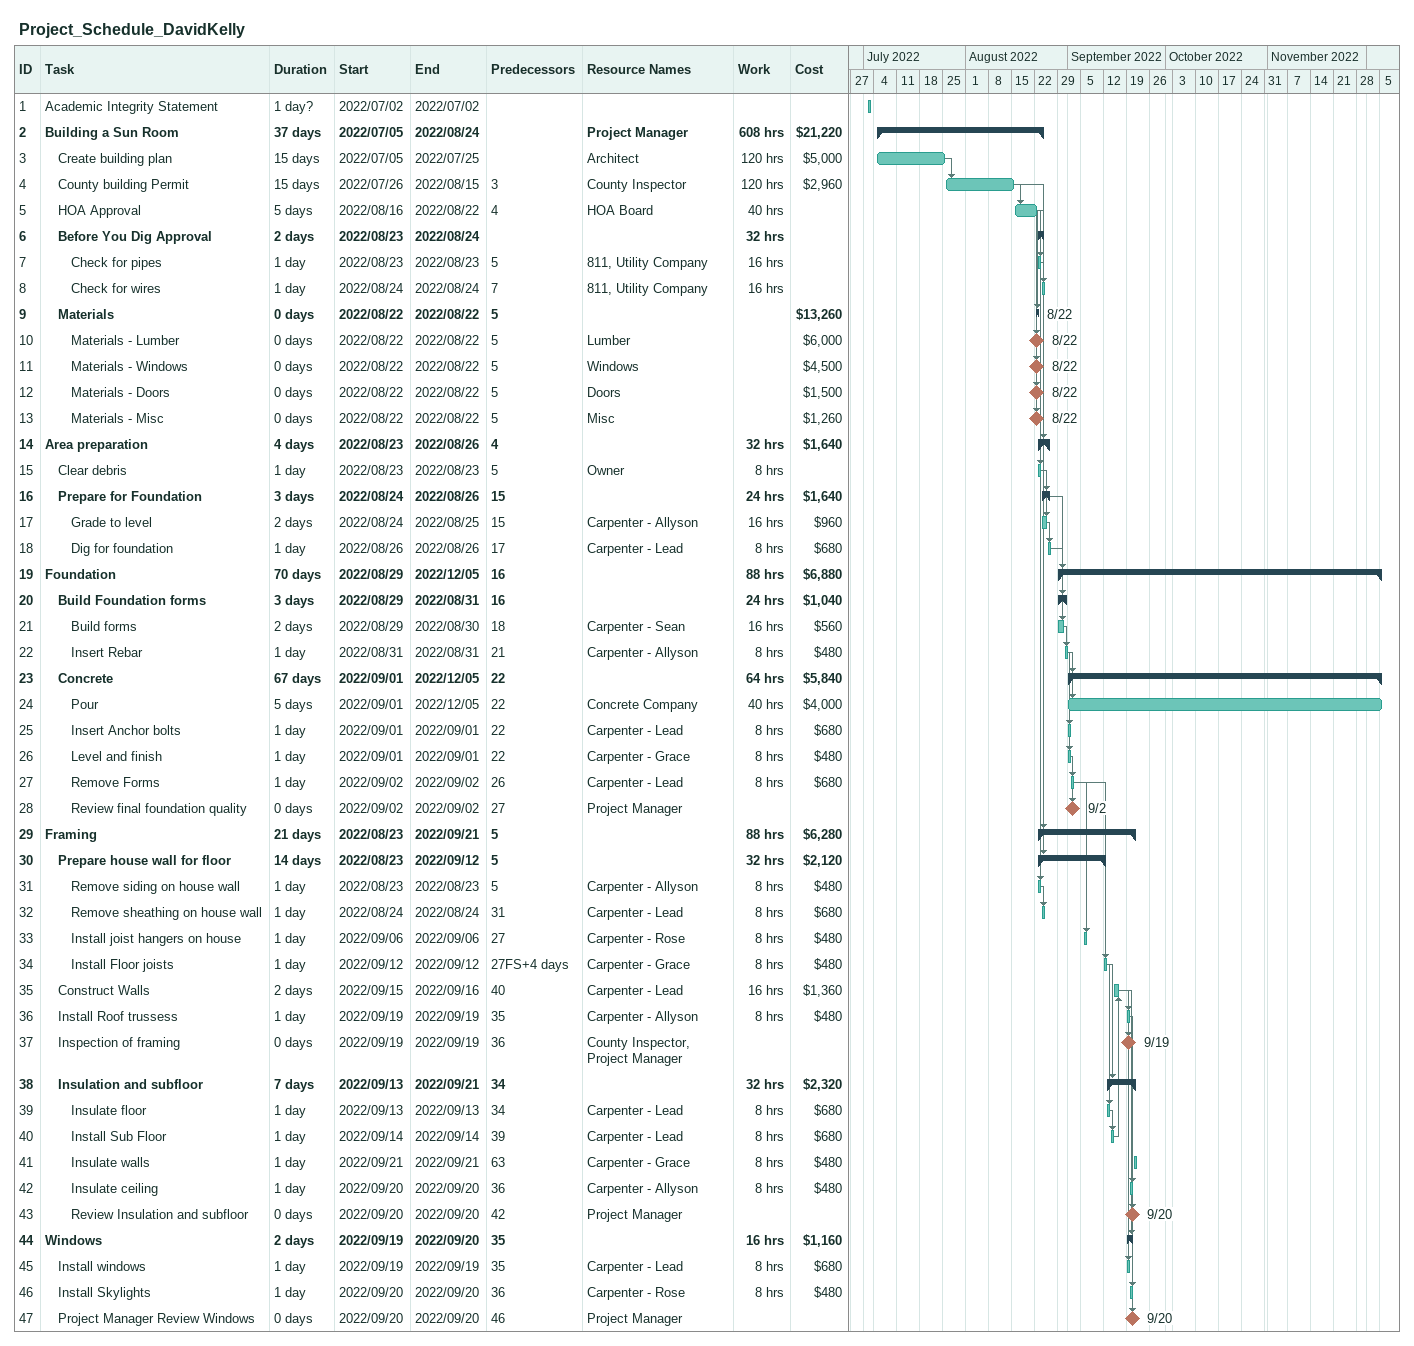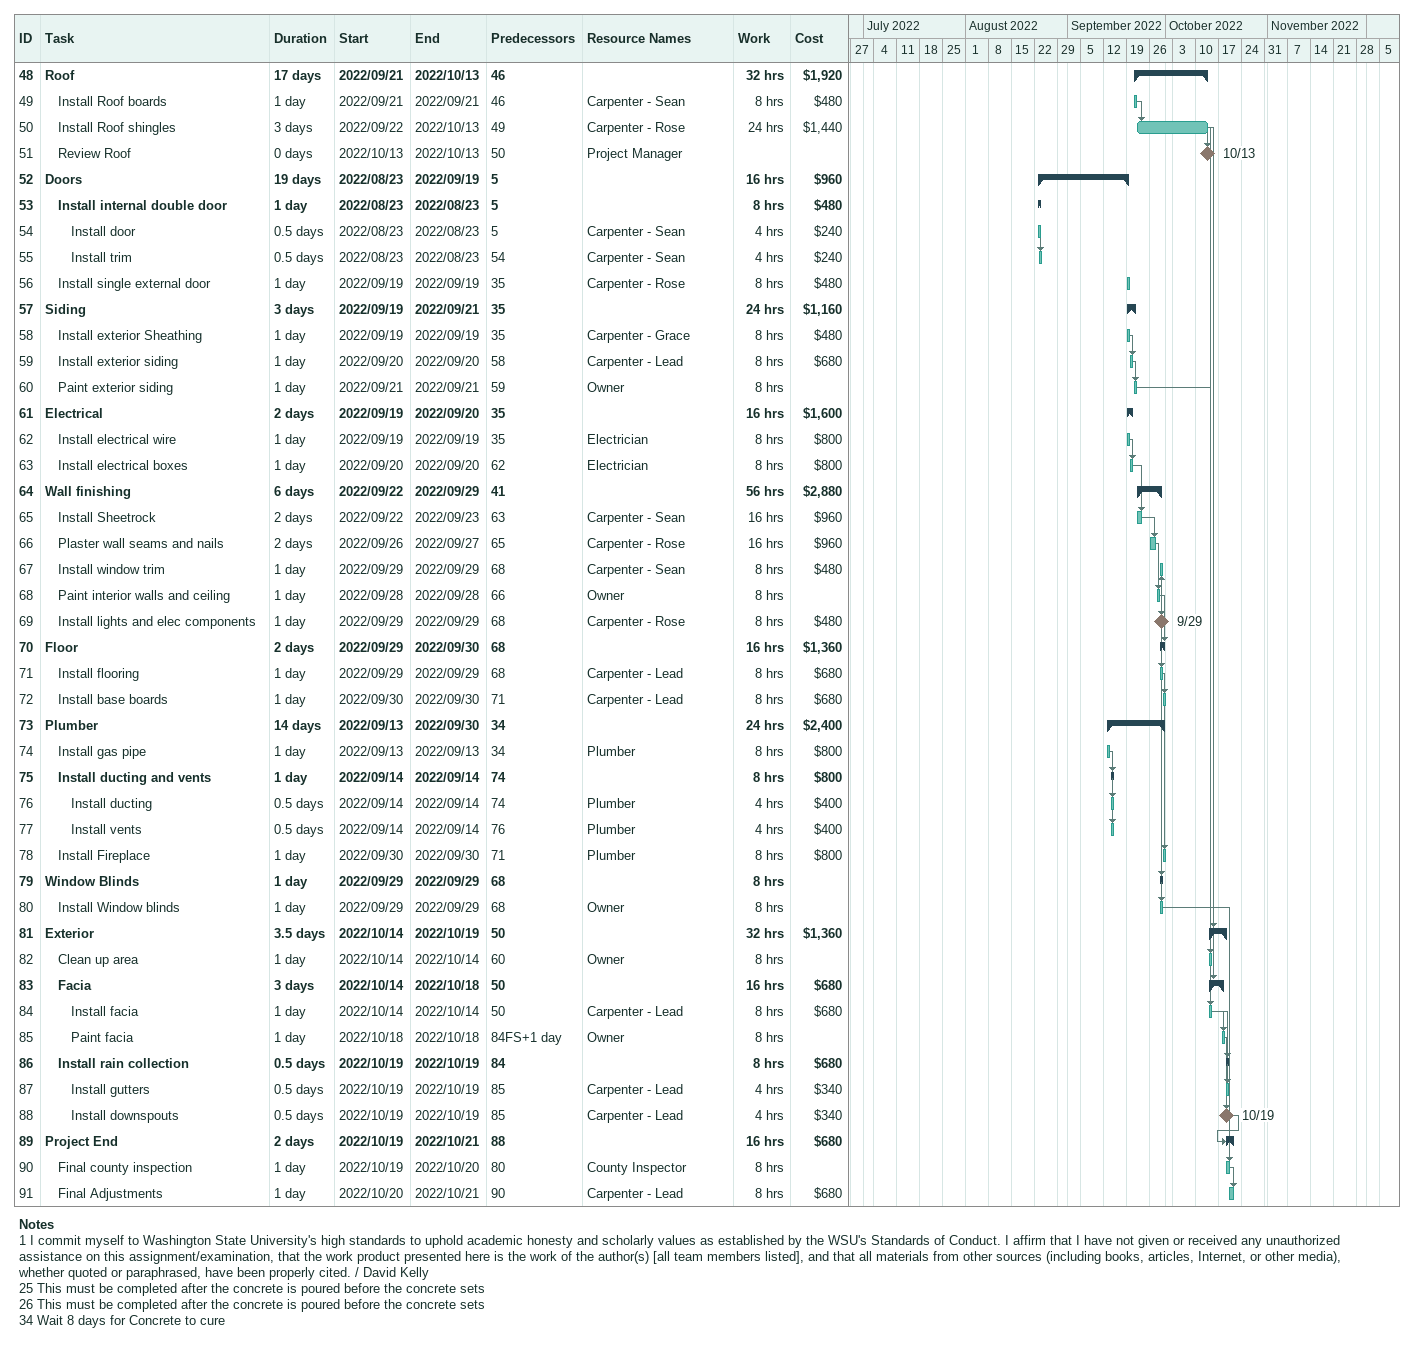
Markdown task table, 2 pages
Project_Schedule_DavidKelly

| ID | Level | Task | Duration | Start | Finish | Predecessors | Resources | Work (h) | Cost ($) |
|---|---|---|---|---|---|---|---|---|---|
| 1 | 1 | Academic Integrity Statement | 1d? | 2022-07-02 | 2022-07-02 |  |  |  |  |
| 2 | 1 | **Building a Sun Room** | 37d | 2022-07-05 | 2022-08-24 |  | Project Manager | 608 | 21220 |
| 3 | 2 | Create building plan | 15d | 2022-07-05 | 2022-07-25 |  | Architect | 120 | 5000 |
| 4 | 2 | County building Permit | 15d | 2022-07-26 | 2022-08-15 | 3 | County Inspector | 120 | 2960 |
| 5 | 2 | HOA Approval | 5d | 2022-08-16 | 2022-08-22 | 4 | HOA Board | 40 |  |
| 6 | 2 | **Before You Dig Approval** | 2d | 2022-08-23 | 2022-08-24 |  |  | 32 |  |
| 7 | 3 | Check for pipes | 1d | 2022-08-23 | 2022-08-23 | 5 | 811, Utility Company | 16 |  |
| 8 | 3 | Check for wires | 1d | 2022-08-24 | 2022-08-24 | 7 | 811, Utility Company | 16 |  |
| 9 | 2 | **Materials** | 0d | 2022-08-22 | 2022-08-22 | 5 |  |  | 13260 |
| 10 | 3 | Materials - Lumber | 0d | 2022-08-22 | 2022-08-22 | 5 | Lumber |  | 6000 |
| 11 | 3 | Materials - Windows | 0d | 2022-08-22 | 2022-08-22 | 5 | Windows |  | 4500 |
| 12 | 3 | Materials - Doors | 0d | 2022-08-22 | 2022-08-22 | 5 | Doors |  | 1500 |
| 13 | 3 | Materials - Misc | 0d | 2022-08-22 | 2022-08-22 | 5 | Misc |  | 1260 |
| 14 | 1 | **Area preparation** | 4d | 2022-08-23 | 2022-08-26 | 4 |  | 32 | 1640 |
| 15 | 2 | Clear debris | 1d | 2022-08-23 | 2022-08-23 | 5 | Owner | 8 |  |
| 16 | 2 | **Prepare for Foundation** | 3d | 2022-08-24 | 2022-08-26 | 15 |  | 24 | 1640 |
| 17 | 3 | Grade to level | 2d | 2022-08-24 | 2022-08-25 | 15 | Carpenter - Allyson | 16 | 960 |
| 18 | 3 | Dig for foundation | 1d | 2022-08-26 | 2022-08-26 | 17 | Carpenter - Lead | 8 | 680 |
| 19 | 1 | **Foundation** | 70d | 2022-08-29 | 2022-12-05 | 16 |  | 88 | 6880 |
| 20 | 2 | **Build Foundation forms** | 3d | 2022-08-29 | 2022-08-31 | 16 |  | 24 | 1040 |
| 21 | 3 | Build forms | 2d | 2022-08-29 | 2022-08-30 | 18 | Carpenter - Sean | 16 | 560 |
| 22 | 3 | Insert Rebar | 1d | 2022-08-31 | 2022-08-31 | 21 | Carpenter - Allyson | 8 | 480 |
| 23 | 2 | **Concrete** | 67d | 2022-09-01 | 2022-12-05 | 22 |  | 64 | 5840 |
| 24 | 3 | Pour | 5d | 2022-09-01 | 2022-12-05 | 22 | Concrete Company | 40 | 4000 |
| 25 | 3 | Insert Anchor bolts | 1d | 2022-09-01 | 2022-09-01 | 22 | Carpenter - Lead | 8 | 680 |
| 26 | 3 | Level and finish | 1d | 2022-09-01 | 2022-09-01 | 22 | Carpenter - Grace | 8 | 480 |
| 27 | 3 | Remove Forms | 1d | 2022-09-02 | 2022-09-02 | 26 | Carpenter - Lead | 8 | 680 |
| 28 | 3 | Review final foundation quality | 0d | 2022-09-02 | 2022-09-02 | 27 | Project Manager |  |  |
| 29 | 1 | **Framing** | 21d | 2022-08-23 | 2022-09-21 | 5 |  | 88 | 6280 |
| 30 | 2 | **Prepare house wall for floor** | 14d | 2022-08-23 | 2022-09-12 | 5 |  | 32 | 2120 |
| 31 | 3 | Remove siding on house wall | 1d | 2022-08-23 | 2022-08-23 | 5 | Carpenter - Allyson | 8 | 480 |
| 32 | 3 | Remove sheathing on house wall | 1d | 2022-08-24 | 2022-08-24 | 31 | Carpenter - Lead | 8 | 680 |
| 33 | 3 | Install joist hangers on house | 1d | 2022-09-06 | 2022-09-06 | 27 | Carpenter - Rose | 8 | 480 |
| 34 | 3 | Install Floor joists | 1d | 2022-09-12 | 2022-09-12 | 27FS+4d | Carpenter - Grace | 8 | 480 |
| 35 | 2 | Construct Walls | 2d | 2022-09-15 | 2022-09-16 | 40 | Carpenter - Lead | 16 | 1360 |
| 36 | 2 | Install Roof trussess | 1d | 2022-09-19 | 2022-09-19 | 35 | Carpenter - Allyson | 8 | 480 |
| 37 | 2 | Inspection of framing | 0d | 2022-09-19 | 2022-09-19 | 36 | County Inspector, Project Manager |  |  |
| 38 | 2 | **Insulation and subfloor** | 7d | 2022-09-13 | 2022-09-21 | 34 |  | 32 | 2320 |
| 39 | 3 | Insulate floor | 1d | 2022-09-13 | 2022-09-13 | 34 | Carpenter - Lead | 8 | 680 |
| 40 | 3 | Install Sub Floor | 1d | 2022-09-14 | 2022-09-14 | 39 | Carpenter - Lead | 8 | 680 |
| 41 | 3 | Insulate walls | 1d | 2022-09-21 | 2022-09-21 | 63 | Carpenter - Grace | 8 | 480 |
| 42 | 3 | Insulate ceiling | 1d | 2022-09-20 | 2022-09-20 | 36 | Carpenter - Allyson | 8 | 480 |
| 43 | 3 | Review Insulation and subfloor | 0d | 2022-09-20 | 2022-09-20 | 42 | Project Manager |  |  |
| 44 | 1 | **Windows** | 2d | 2022-09-19 | 2022-09-20 | 35 |  | 16 | 1160 |
| 45 | 2 | Install windows | 1d | 2022-09-19 | 2022-09-19 | 35 | Carpenter - Lead | 8 | 680 |
| 46 | 2 | Install Skylights | 1d | 2022-09-20 | 2022-09-20 | 36 | Carpenter - Rose | 8 | 480 |
| 47 | 2 | Project Manager Review Windows | 0d | 2022-09-20 | 2022-09-20 | 46 | Project Manager |  |  |
| 48 | 1 | **Roof** | 17d | 2022-09-21 | 2022-10-13 | 46 |  | 32 | 1920 |
| 49 | 2 | Install Roof boards | 1d | 2022-09-21 | 2022-09-21 | 46 | Carpenter - Sean | 8 | 480 |
| 50 | 2 | Install Roof shingles | 3d | 2022-09-22 | 2022-10-13 | 49 | Carpenter - Rose | 24 | 1440 |
| 51 | 2 | Review Roof | 0d | 2022-10-13 | 2022-10-13 | 50 | Project Manager |  |  |
| 52 | 1 | **Doors** | 19d | 2022-08-23 | 2022-09-19 | 5 |  | 16 | 960 |
| 53 | 2 | **Install internal double door** | 1d | 2022-08-23 | 2022-08-23 | 5 |  | 8 | 480 |
| 54 | 3 | Install door | 0.5d | 2022-08-23 | 2022-08-23 | 5 | Carpenter - Sean | 4 | 240 |
| 55 | 3 | Install trim | 0.5d | 2022-08-23 | 2022-08-23 | 54 | Carpenter - Sean | 4 | 240 |
| 56 | 2 | Install single external door | 1d | 2022-09-19 | 2022-09-19 | 35 | Carpenter - Rose | 8 | 480 |
| 57 | 1 | **Siding** | 3d | 2022-09-19 | 2022-09-21 | 35 |  | 24 | 1160 |
| 58 | 2 | Install exterior Sheathing | 1d | 2022-09-19 | 2022-09-19 | 35 | Carpenter - Grace | 8 | 480 |
| 59 | 2 | Install exterior siding | 1d | 2022-09-20 | 2022-09-20 | 58 | Carpenter - Lead | 8 | 680 |
| 60 | 2 | Paint exterior siding | 1d | 2022-09-21 | 2022-09-21 | 59 | Owner | 8 |  |
| 61 | 1 | **Electrical** | 2d | 2022-09-19 | 2022-09-20 | 35 |  | 16 | 1600 |
| 62 | 2 | Install electrical wire | 1d | 2022-09-19 | 2022-09-19 | 35 | Electrician | 8 | 800 |
| 63 | 2 | Install electrical boxes | 1d | 2022-09-20 | 2022-09-20 | 62 | Electrician | 8 | 800 |
| 64 | 1 | **Wall finishing** | 6d | 2022-09-22 | 2022-09-29 | 41 |  | 56 | 2880 |
| 65 | 2 | Install Sheetrock | 2d | 2022-09-22 | 2022-09-23 | 63 | Carpenter - Sean | 16 | 960 |
| 66 | 2 | Plaster wall seams and nails | 2d | 2022-09-26 | 2022-09-27 | 65 | Carpenter - Rose | 16 | 960 |
| 67 | 2 | Install window trim | 1d | 2022-09-29 | 2022-09-29 | 68 | Carpenter - Sean | 8 | 480 |
| 68 | 2 | Paint interior walls and ceiling | 1d | 2022-09-28 | 2022-09-28 | 66 | Owner | 8 |  |
| 69 | 2 | Install lights and elec components | 1d | 2022-09-29 | 2022-09-29 | 68 | Carpenter - Rose | 8 | 480 |
| 70 | 1 | **Floor** | 2d | 2022-09-29 | 2022-09-30 | 68 |  | 16 | 1360 |
| 71 | 2 | Install flooring | 1d | 2022-09-29 | 2022-09-29 | 68 | Carpenter - Lead | 8 | 680 |
| 72 | 2 | Install base boards | 1d | 2022-09-30 | 2022-09-30 | 71 | Carpenter - Lead | 8 | 680 |
| 73 | 1 | **Plumber** | 14d | 2022-09-13 | 2022-09-30 | 34 |  | 24 | 2400 |
| 74 | 2 | Install gas pipe | 1d | 2022-09-13 | 2022-09-13 | 34 | Plumber | 8 | 800 |
| 75 | 2 | **Install ducting and vents** | 1d | 2022-09-14 | 2022-09-14 | 74 |  | 8 | 800 |
| 76 | 3 | Install ducting | 0.5d | 2022-09-14 | 2022-09-14 | 74 | Plumber | 4 | 400 |
| 77 | 3 | Install vents | 0.5d | 2022-09-14 | 2022-09-14 | 76 | Plumber | 4 | 400 |
| 78 | 2 | Install Fireplace | 1d | 2022-09-30 | 2022-09-30 | 71 | Plumber | 8 | 800 |
| 79 | 1 | **Window Blinds** | 1d | 2022-09-29 | 2022-09-29 | 68 |  | 8 |  |
| 80 | 2 | Install Window blinds | 1d | 2022-09-29 | 2022-09-29 | 68 | Owner | 8 |  |
| 81 | 1 | **Exterior** | 3.5d | 2022-10-14 | 2022-10-19 | 50 |  | 32 | 1360 |
| 82 | 2 | Clean up area | 1d | 2022-10-14 | 2022-10-14 | 60 | Owner | 8 |  |
| 83 | 2 | **Facia** | 3d | 2022-10-14 | 2022-10-18 | 50 |  | 16 | 680 |
| 84 | 3 | Install facia | 1d | 2022-10-14 | 2022-10-14 | 50 | Carpenter - Lead | 8 | 680 |
| 85 | 3 | Paint facia | 1d | 2022-10-18 | 2022-10-18 | 84FS+1d | Owner | 8 |  |
| 86 | 2 | **Install rain collection** | 0.5d | 2022-10-19 | 2022-10-19 | 84 |  | 8 | 680 |
| 87 | 3 | Install gutters | 0.5d | 2022-10-19 | 2022-10-19 | 85 | Carpenter - Lead | 4 | 340 |
| 88 | 3 | Install downspouts | 0.5d | 2022-10-19 | 2022-10-19 | 85 | Carpenter - Lead | 4 | 340 |
| 89 | 1 | **Project End** | 2d | 2022-10-19 | 2022-10-21 | 88 |  | 16 | 680 |
| 90 | 2 | Final county inspection | 1d | 2022-10-19 | 2022-10-20 | 80 | County Inspector | 8 |  |
| 91 | 2 | Final Adjustments | 1d | 2022-10-20 | 2022-10-21 | 90 | Carpenter - Lead | 8 | 680 |

Notes
- 1: I commit myself to Washington State University's high standards to uphold academic honesty and scholarly values as established by the WSU's Standards of Conduct. I affirm that I have not given or received any unauthorized assistance on this assignment/examination, that the work product presented here is the work of the author(s) [all team members listed], and that all materials from other sources (including books, articles, Internet, or other media), whether quoted or paraphrased, have been properly cited. / David Kelly
- 25: This must be completed after the concrete is poured before the concrete sets
- 26: This must be completed after the concrete is poured before the concrete sets
- 34: Wait 8 days for Concrete to cure
